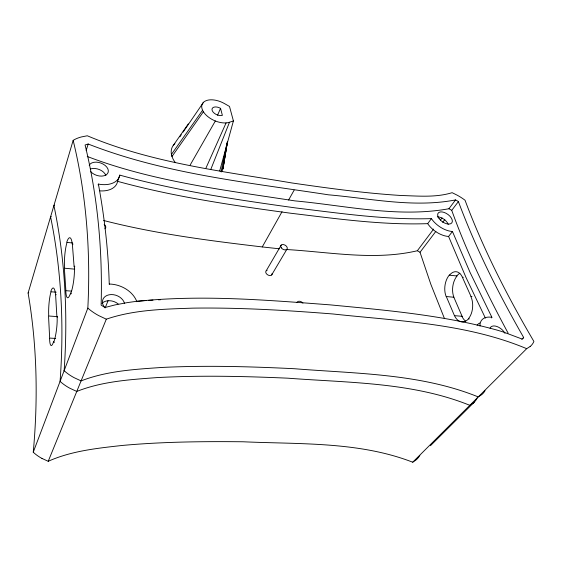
<?xml version="1.0" encoding="UTF-8"?>
<svg xmlns="http://www.w3.org/2000/svg" width="562" height="562" viewBox="0 0 562 562"><rect width="100%" height="100%" fill="white"/><g stroke="black" fill="none" stroke-linecap="round" stroke-linejoin="round"><path stroke-width="0.84" d="M41.953 458.423A38.497 33.277 14 0 1 33.242 452.22L87.834 308.109C90.728 251.945 86.464 195.063 73.151 140.352A41.953 26.73 19.5 0 1 81.321 136.959L87.293 135.772C152.126 163.128 223.065 171.262 291.91 182.959C328.264 188.228 364.71 193.251 401.401 195.513C418.254 195.976 435.761 197.733 452.129 192.682L457.257 195.218A34.76 18.75 35 0 1 465.041 200.234C483.355 249.373 507.388 296.272 533.9 341.464A39.347 22.48 39.9 0 1 530.163 346.466M64.131 370.695C68.023 315.584 65.29 259.679 53.91 205.552A39.003 27.025 18 0 1 54.584 205.095M33.256 452.206C38.153 399.266 37.113 345.475 28.1 293.02L73.151 140.352M223.205 167.659L227.455 141.491L222.889 168.965L227.413 142.172M221.049 171.81L226.943 143.394M219.707 170.876L233.406 120.928L229.5 106.45L224.54 103.612A17.422 9.891 24.8 0 0 204.006 101.862A17.422 9.891 24.8 0 0 207.94 116.699A17.422 9.891 24.8 0 0 229.486 122.263L233.406 120.928M86.162 150.49L88.185 144.02C164.771 174.03 247.807 182.376 328.503 194.824C370.428 198.428 413.618 208.059 455.564 199.917A26.526 14.317 35 0 1 458.402 201.561C475.986 248.72 498.663 293.891 523.672 337.516L521.887 339.329M66.927 242.384L72.463 242.967M98.132 184.877L98.399 184.083A22.276 14.303 19.2 0 0 119.804 175.119C177.599 191.101 237.101 199.798 296.392 208.031C341.169 213.448 386.199 220.023 431.419 218.618A18.455 10.081 34.9 0 0 452.445 231.495L470.099 272.5L491.898 317.319L491.343 317.93M70.65 293.68L71.374 293.736M99.973 190.869A22.115 14.324 19.1 0 0 117.584 181.336L119.804 175.119M109.246 284.428C108.354 250.842 104.483 217.178 98.399 184.083M210.855 169.26L229.486 122.263M105.164 307.913L108.066 300.677M41.946 458.43L48.22 461.29L106.309 319.174C134.051 309.69 163.823 309.128 192.843 308.138C239.651 307.477 286.43 310.28 333.069 313.989C397.994 321.071 465.673 323.115 526.692 348.672L530.17 346.473M217.578 115.182L220.557 108.361A6.533 3.709 24.8 0 0 212.865 107.7A6.533 3.709 24.8 0 0 214.305 113.25A6.533 3.709 24.8 0 0 222.376 115.365L220.557 108.361M136.538 301.703L136.699 301.316L146.45 300.515M206.008 167.961L226.079 122.916M103.626 220.487C155.618 233.869 209.036 240.634 262.264 246.936L282.033 211.712M288.601 200.023L294.158 190.111M190.188 164.989L215.337 120.978M266.233 270.758L281.211 245.067M271.657 274.959L286.824 249.366M179.854 136.833L181.266 134.782M183.114 132.077L184.484 130.082M184.94 129.415L203.521 102.277M173.222 145.481L188.291 123.935M203.395 111.754L171.993 156.496L171.431 154.402L202.58 110.25M117.584 181.336C174.157 196.862 232.401 205.278 290.435 213.202C335.95 218.604 381.731 225.243 427.689 223.648L431.419 218.618M286.191 249.507C329.501 251.994 374.418 260.845 417.348 250.743L433.639 229.071M440.475 219.988L442.055 217.887M87.236 156.461C153.637 181.863 225.088 190.061 294.895 200.887C345.735 205.552 397.973 218.021 448.94 208.734L455.564 199.917M444.507 318.647L430.85 284.337L420.018 252.296L435.859 231.361M442.723 222.292L444.83 219.496M508.104 333.09C486.734 293.462 466.966 252.788 451.743 210.364L458.402 201.561M485.385 318.078L465.975 277.417L448.588 236.462L452.445 231.495M48.22 461.29C71.402 450.928 97.057 448.251 122.024 445.476C162.27 441.781 202.742 441.353 243.128 441.774C299.708 444.338 359.034 441.374 412.719 462.203L526.692 348.672M430.429 445.722L474.272 402.132M473.302 403.024L469.825 405.314C412.389 382.132 348.742 382.827 287.885 378.184C244.301 376.266 200.613 375.233 157.023 377.601C129.991 379.596 102.228 381.345 76.769 391.44L69.8 388.216A42.649 34.219 18.3 0 1 60.071 381.387C64.145 326.508 61.63 270.814 50.58 216.848A38.497 27.046 17.7 0 1 51.247 216.384M412.719 462.203L416.147 459.864A33.27 23.225 44.1 0 0 419.842 455.368M148.635 300.368L153.005 300.101M158.456 299.813L160.627 299.722M53.657 342.251L54.359 342.265M55.673 338.443L49.653 338.085L48.536 315.992L57.05 316.589M57.591 316.961L56.903 316.912L55.603 294.636L56.277 294.692M71.536 291.137L65.887 290.673L64.356 268.2L74.711 269.156M50.931 291.783L56.193 292.184M469.368 318.865L468.378 318.802A15.729 9.793 -87 0 0 470.921 296.603M74.837 266.718L74.114 266.648L72.35 244.027L73.067 244.105M472.003 296.581L471.026 296.483L462.378 277.228A15.434 9.266 -82.8 0 0 449.375 275.296M279.532 248.818L262.264 246.936M449.291 275.169L456.857 275.97M462.378 277.228L463.341 277.333M106.309 319.174L98.617 315.563A46.948 34.584 20.7 0 1 87.82 308.117M89.196 165.277A10.13 6.505 19.2 0 1 103.331 164.195A10.13 6.505 19.2 0 1 105.951 174.979A10.13 6.505 19.2 0 1 90.756 171.705M90.566 168.937A10.06 6.519 19.1 0 1 105.853 175.449M104.82 307.716A11.451 8.613 20.4 0 1 108.979 294.818A11.451 8.613 20.4 0 1 124.539 303.55M101.961 303.347A11.359 8.613 20.2 0 1 118.168 303.93M437.341 216.869A8.346 4.601 35 0 1 448.237 224.4M490.036 328.243A9.617 5.585 40.4 0 1 496.808 326.452A9.617 5.585 40.4 0 1 504.978 333.329M448.588 236.462A18.349 10.116 35 0 1 427.689 223.648M109.4 284.042A25.171 18.939 20.4 0 1 136.699 301.316M479.976 326.115A21.131 12.28 40.4 0 1 491.898 317.319M477.089 325.229A20.998 12.315 40.6 0 1 479.772 322.995M477.215 397.952A36.305 23.049 41.7 0 1 473.295 403.017M28.093 293.013A35.083 26.885 15 0 1 28.725 292.542M53.636 341.555A17.956 3.049 -83.6 0 1 49.589 338.282M57.106 316.329A17.956 3.484 -83.8 0 1 53.671 342.406M50.896 291.179A17.541 3.562 -86.1 0 1 55.547 294.804M48.725 315.423A17.541 3.133 -85.9 0 1 50.952 291.98M64.117 370.709A43.274 34.31 18.8 0 0 74.008 377.615L81.076 380.903C106.871 370.878 134.936 369.29 162.27 367.429C206.338 365.293 250.497 366.564 294.537 368.728C356.013 373.709 420.271 373.393 478.255 396.92L481.732 394.643A36.755 22.986 41.4 0 0 485.034 390.709M417.348 250.743A24.946 14.823 35.8 0 1 420.018 252.289M523.679 337.516A29.969 17.12 39.8 0 1 522.056 339.034L503.482 332.058A319.174 201.196 53.1 0 0 497.714 330.287C443.172 315.043 386.368 310.28 330.203 304.871C265.657 299.968 200.472 294.516 135.871 301.443A334.748 291.144 57.2 0 0 126.935 302.686L114.739 304.976L105.136 307.477A35.722 26.273 20.8 0 1 101.125 305.124C102.649 251.418 97.823 197.262 85.087 145.017A31.978 20.394 19.6 0 1 88.185 144.02M465.652 321.148A15.659 10.207 -85.5 0 1 461.992 316.42M456.836 275.921A15.371 9.35 -84.6 0 1 459.814 273.329M453.885 297.214A15.371 9.35 -82.7 0 1 456.899 276.139M468.434 318.942A15.729 10.102 -87.3 0 1 454.475 315.612M446.2 296.638A15.434 9.575 -82.9 0 1 449.27 275.127M70.601 293.006A19.045 3.477 -83.1 0 1 65.817 290.87M74.31 266.065A19.045 3.941 -83.3 0 1 70.657 293.87M66.871 241.793A18.616 4.039 -85.4 0 1 72.294 244.203M64.546 267.631A18.616 3.59 -85.3 0 1 66.941 242.608M448.94 208.734A26.252 14.415 35.1 0 1 451.743 210.364M104.146 224.519A3.969 2.74 19.3 0 1 104.911 228.797M296.968 302.616A3.786 2.585 33.2 0 1 299.49 301.267A3.786 2.585 33.2 0 1 302.932 303.122M272.12 273.406A3.463 2.339 30.5 0 1 269.851 275.535A3.463 2.339 30.5 0 1 266.037 273.139A3.463 2.339 30.5 0 1 267.14 270.28M223.374 164.982A27.615 16.909 24.4 0 1 221.449 171.86M175.365 162.678A27.615 16.909 24.4 0 1 174.894 143.654M462.097 316.308L454.447 315.647L446.298 296.525L453.85 297.249L462.097 316.308M439.14 218.653A8.395 4.587 34.9 0 0 451.799 222.896A8.395 4.587 34.9 0 0 444.036 212.387A8.395 4.587 34.9 0 0 439.14 218.653M281.295 247.842A3.569 2.318 30.4 0 0 286.985 249.184A3.569 2.318 30.4 0 0 283.754 244.639A3.569 2.318 30.4 0 0 281.295 247.842"/></g></svg>
